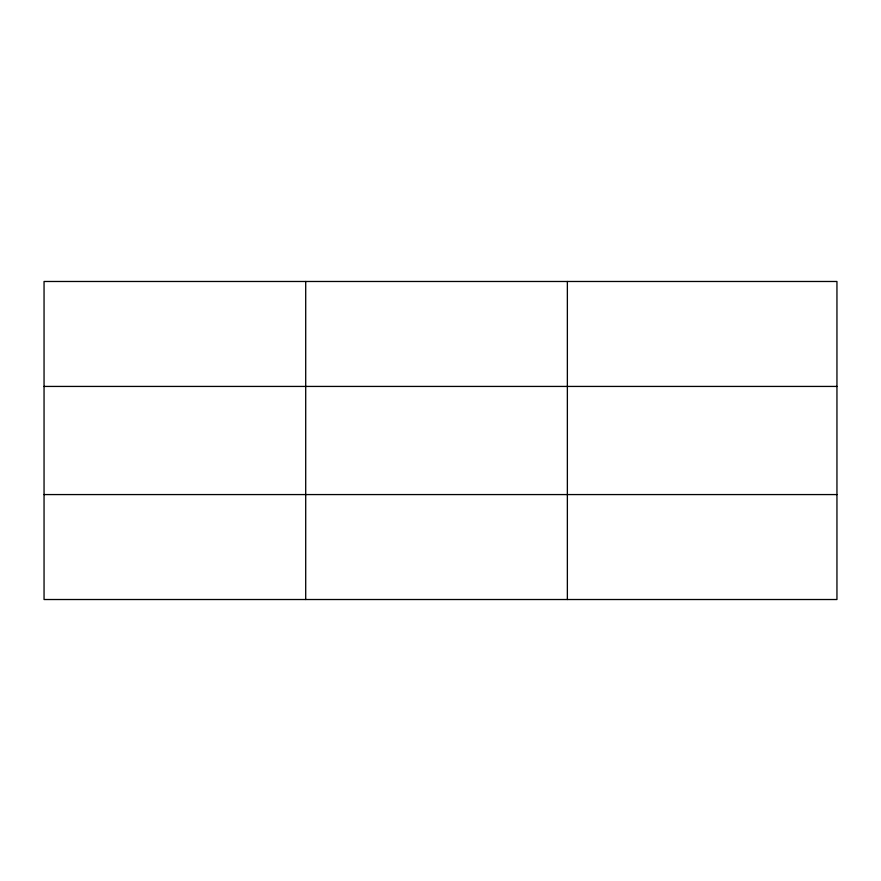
<?xml version="1.0" encoding="UTF-8"?>
<svg xmlns="http://www.w3.org/2000/svg" width="881" height="881" viewBox="0 0 881 881"><rect width="100%" height="100%" fill="white"/><g stroke="black" fill="none" stroke-linecap="round" stroke-linejoin="round"><path stroke-width="1.32" d="M305.707 281.48L305.707 599.52M567.364 281.48L567.364 599.52M836.95 494.571L836.95 599.52L44.05 599.52L44.05 281.48L836.95 281.48L836.95 494.571L44.05 494.571M44.05 386.429L836.95 386.429"/></g></svg>
